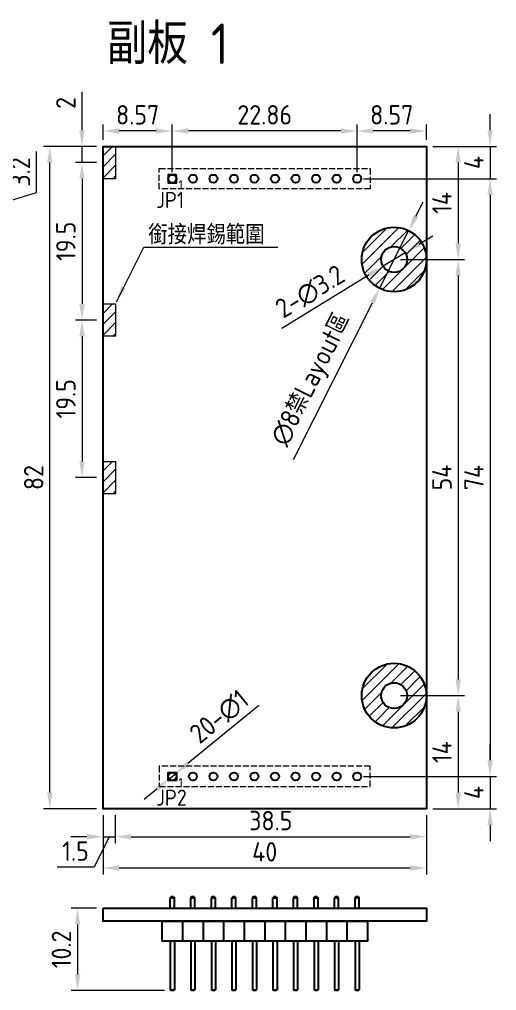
# Model space of a CAD drawing. Header units: millimetres. Extents: x -114 to 49, y -23 to 98.
# Drawn here: x -10.3 to 48.7, y -22.5 to 97.7 of the extents above; entities that cross this region are included whole.
import ezdxf

# ---------------------------------------------------------------- set-up
doc = ezdxf.new("R2010")
doc.units = ezdxf.units.MM
doc.header["$LTSCALE"] = 0.5
doc.header["$PDMODE"] = 3
doc.linetypes.add('C2', pattern=[12, 10, -1, 0, -1])
doc.linetypes.add('H', pattern=[4, 3, -1])
for name, color, linetype, lineweight in [('C2', 5, 'C2', 13), ('D', 4, 'Continuous', 13), ('H', 3, 'H', 15), ('HA', 6, 'Continuous', 13)]:
    doc.layers.add(name, color=color, linetype=linetype, lineweight=lineweight)
doc.styles.get("Standard").update_dxf_attribs({"font": 'isocp.shx', "bigfont": 'chineset.shx'})
doc.dimstyles.new('ISO-25', dxfattribs={"dimscale": 0.8, "dimtxt": 3, "dimasz": 2.5, "dimexe": 1, "dimexo": 1, "dimgap": 1, "dimtad": 1, "dimzin": 9, "dimdsep": 46, "dimtxsty": 'Standard', "dimcen": 0, "dimclrd": 4, "dimclre": 4, "dimclrt": 7, "dimazin": 2, "dimtfac": 1, "dimtmove": 0, "dimatfit": 3, "dimfxl": 0, "dimlwd": -1, "dimlwe": -1, "dimarcsym": 0})

# ---------------------------------------------------------------- blocks, each defined once
blk = doc.blocks.new('*D28')
at = {"layer": 'D', "color": 4, "ltscale": 0.5}
for p, q in [((40.8, 82), (44.72, 82)), ((43.92, 80), (43.92, 70)), ((36.8, 68), (44.72, 68))]:
    blk.add_line(p, q, dxfattribs=at)
for points in [[(43.59, 80), (44.26, 80), (43.92, 82)], [(43.59, 70), (44.26, 70), (43.92, 68)]]:
    blk.add_solid(points, dxfattribs=at)
at = {"layer": 'Defpoints', "color": 0, "ltscale": 0.5}
for p in [(40, 82), (36, 68), (43.92, 68)]:
    blk.add_point(p, dxfattribs=at)
at = {"layer": 'D', "color": 7, "ltscale": 0.5, "insert": (41.92, 75), "char_height": 2.4, "attachment_point": 5, "rotation": 90}
blk.add_mtext('14', dxfattribs=at)
blk = doc.blocks.new('*D29')
at = {"layer": 'D', "color": 4, "ltscale": 0.5}
for p, q in [((36.8, 68), (44.72, 68)), ((43.92, 66), (43.92, 16)), ((36.8, 14), (44.72, 14))]:
    blk.add_line(p, q, dxfattribs=at)
for points in [[(43.59, 66), (44.26, 66), (43.92, 68)], [(43.59, 16), (44.26, 16), (43.92, 14)]]:
    blk.add_solid(points, dxfattribs=at)
at = {"layer": 'Defpoints', "color": 0, "ltscale": 0.5}
for p in [(36, 68), (36, 14), (43.92, 14)]:
    blk.add_point(p, dxfattribs=at)
at = {"layer": 'D', "color": 7, "ltscale": 0.5, "insert": (41.92, 41), "char_height": 2.4, "attachment_point": 5, "rotation": 90}
blk.add_mtext('54', dxfattribs=at)
blk = doc.blocks.new('*D30')
at = {"layer": 'D', "color": 4, "ltscale": 0.5}
for p, q in [((36.8, 14), (44.72, 14)), ((43.92, 12), (43.92, 2)), ((40.8, 0), (44.72, 0))]:
    blk.add_line(p, q, dxfattribs=at)
for points in [[(43.59, 12), (44.26, 12), (43.92, 14)], [(43.59, 2), (44.26, 2), (43.92, 0)]]:
    blk.add_solid(points, dxfattribs=at)
at = {"layer": 'Defpoints', "color": 0, "ltscale": 0.5}
for p in [(36, 14), (40, 0), (43.92, 0)]:
    blk.add_point(p, dxfattribs=at)
at = {"layer": 'D', "color": 7, "ltscale": 0.5, "insert": (41.92, 7), "char_height": 2.4, "attachment_point": 5, "rotation": 90}
blk.add_mtext('14', dxfattribs=at)
blk = doc.blocks.new('*D31')
at = {"layer": 'D', "color": 4, "ltscale": 0.5}
for p, q in [((31.43, 78.8), (31.43, 84.71)), ((40, 82.8), (40, 84.71)), ((38, 83.91), (33.43, 83.91))]:
    blk.add_line(p, q, dxfattribs=at)
for points in [[(33.43, 84.24), (33.43, 83.58), (31.43, 83.91)], [(38, 84.24), (38, 83.58), (40, 83.91)]]:
    blk.add_solid(points, dxfattribs=at)
at = {"layer": 'Defpoints', "color": 0, "ltscale": 0.5}
for p in [(31.43, 83.91), (40, 82), (31.43, 78)]:
    blk.add_point(p, dxfattribs=at)
at = {"layer": 'D', "color": 7, "ltscale": 0.5, "insert": (35.71, 85.91), "char_height": 2.4, "attachment_point": 5}
blk.add_mtext('8.57', dxfattribs=at)
blk = doc.blocks.new('*D32')
at = {"layer": 'D', "color": 4, "ltscale": 0.5}
for p, q in [((8.57, 78.8), (8.57, 84.71)), ((31.43, 78.8), (31.43, 84.71)), ((29.43, 83.91), (10.57, 83.91))]:
    blk.add_line(p, q, dxfattribs=at)
for points in [[(10.57, 84.24), (10.57, 83.58), (8.57, 83.91)], [(29.43, 84.24), (29.43, 83.58), (31.43, 83.91)]]:
    blk.add_solid(points, dxfattribs=at)
at = {"layer": 'Defpoints', "color": 0, "ltscale": 0.5}
for p in [(8.57, 83.91), (8.57, 78), (31.43, 78)]:
    blk.add_point(p, dxfattribs=at)
at = {"layer": 'D', "color": 7, "ltscale": 0.5, "insert": (20, 85.91), "char_height": 2.4, "attachment_point": 5}
blk.add_mtext('22.86', dxfattribs=at)
blk = doc.blocks.new('*D33')
at = {"layer": 'D', "color": 4, "ltscale": 0.5}
for p, q in [((0, 82.8), (0, 84.71)), ((8.57, 78.8), (8.57, 84.71)), ((6.57, 83.91), (2, 83.91))]:
    blk.add_line(p, q, dxfattribs=at)
for points in [[(2, 84.24), (2, 83.58), (0, 83.91)], [(6.57, 84.24), (6.57, 83.58), (8.57, 83.91)]]:
    blk.add_solid(points, dxfattribs=at)
at = {"layer": 'Defpoints', "color": 0, "ltscale": 0.5}
for p in [(0, 83.91), (0, 82), (8.57, 78)]:
    blk.add_point(p, dxfattribs=at)
at = {"layer": 'D', "color": 7, "ltscale": 0.5, "insert": (4.28, 85.91), "char_height": 2.4, "attachment_point": 5}
blk.add_mtext('8.57', dxfattribs=at)
blk = doc.blocks.new('*D34')
at = {"layer": 'D', "color": 4, "ltscale": 0.5}
for p, q in [((47.87, 84), (47.87, 86)), ((40.8, 82), (48.67, 82)), ((47.87, 82), (47.87, 78)), ((32.23, 78), (48.67, 78)), ((47.87, 76), (47.87, 74))]:
    blk.add_line(p, q, dxfattribs=at)
for points in [[(47.54, 84), (48.21, 84), (47.87, 82)], [(47.54, 76), (48.21, 76), (47.87, 78)]]:
    blk.add_solid(points, dxfattribs=at)
at = {"layer": 'Defpoints', "color": 0, "ltscale": 0.5}
for p in [(40, 82), (31.43, 78), (47.87, 78)]:
    blk.add_point(p, dxfattribs=at)
at = {"layer": 'D', "color": 7, "ltscale": 0.5, "insert": (45.87, 80), "char_height": 2.4, "attachment_point": 5, "rotation": 90}
blk.add_mtext('4', dxfattribs=at)
blk = doc.blocks.new('*D35')
at = {"layer": 'D', "color": 4, "ltscale": 0.5}
for p, q in [((32.23, 78), (48.67, 78)), ((47.87, 76), (47.87, 6)), ((32.23, 4), (48.67, 4))]:
    blk.add_line(p, q, dxfattribs=at)
for points in [[(47.54, 76), (48.21, 76), (47.87, 78)], [(47.54, 6), (48.21, 6), (47.87, 4)]]:
    blk.add_solid(points, dxfattribs=at)
at = {"layer": 'Defpoints', "color": 0, "ltscale": 0.5}
for p in [(31.43, 78), (31.43, 4), (47.87, 4)]:
    blk.add_point(p, dxfattribs=at)
at = {"layer": 'D', "color": 7, "ltscale": 0.5, "insert": (45.87, 41), "char_height": 2.4, "attachment_point": 5, "rotation": 90}
blk.add_mtext('74', dxfattribs=at)
blk = doc.blocks.new('*D36')
at = {"layer": 'D', "color": 4, "ltscale": 0.5}
for p, q in [((47.87, 6), (47.87, 8)), ((32.23, 4), (48.67, 4)), ((47.87, 4), (47.87, 0)), ((40.8, 0), (48.67, 0)), ((47.87, -2), (47.87, -4))]:
    blk.add_line(p, q, dxfattribs=at)
for points in [[(47.54, 6), (48.21, 6), (47.87, 4)], [(47.54, -2), (48.21, -2), (47.87, 0)]]:
    blk.add_solid(points, dxfattribs=at)
at = {"layer": 'Defpoints', "color": 0, "ltscale": 0.5}
for p in [(31.43, 4), (40, 0), (47.87, 0)]:
    blk.add_point(p, dxfattribs=at)
at = {"layer": 'D', "color": 7, "ltscale": 0.5, "insert": (45.87, 2), "char_height": 2.4, "attachment_point": 5, "rotation": 90}
blk.add_mtext('4', dxfattribs=at)
blk = doc.blocks.new('*D37')
at = {"layer": 'D', "color": 4, "ltscale": 0.5}
for p, q in [((-0.8, 82), (-7.38, 82)), ((-6.58, 2), (-6.58, 80)), ((-0.8, 0), (-7.38, 0))]:
    blk.add_line(p, q, dxfattribs=at)
for points in [[(-6.92, 80), (-6.25, 80), (-6.58, 82)], [(-6.92, 2), (-6.25, 2), (-6.58, 0)]]:
    blk.add_solid(points, dxfattribs=at)
at = {"layer": 'Defpoints', "color": 0, "ltscale": 0.5}
for p in [(-6.58, 82), (0, 82), (0, 0)]:
    blk.add_point(p, dxfattribs=at)
at = {"layer": 'D', "color": 7, "ltscale": 0.5, "insert": (-8.58, 41), "char_height": 2.4, "attachment_point": 5, "rotation": 90}
blk.add_mtext('82', dxfattribs=at)
blk = doc.blocks.new('*D38')
at = {"layer": 'D', "color": 4, "ltscale": 0.5}
for p, q in [((0, -0.8), (0, -4.27)), ((1.5, -0.8), (1.5, -4.27)), ((-2, -3.47), (-4, -3.47)), ((0.75, -3.47), (-1.11, -7.25)), ((0, -3.47), (1.5, -3.47)), ((0, -3.47), (1.5, -3.47)), ((3.5, -3.47), (5.5, -3.47)), ((-1.11, -7.25), (-5.69, -7.25))]:
    blk.add_line(p, q, dxfattribs=at)
for points in [[(-2, -3.13), (-2, -3.8), (0, -3.47)], [(3.5, -3.13), (3.5, -3.8), (1.5, -3.47)]]:
    blk.add_solid(points, dxfattribs=at)
at = {"layer": 'Defpoints', "color": 0, "ltscale": 0.5}
for p in [(0, 0), (1.5, 0), (1.5, -3.47)]:
    blk.add_point(p, dxfattribs=at)
at = {"layer": 'D', "color": 7, "ltscale": 0.5, "insert": (-3.4, -5.25), "char_height": 2.4, "attachment_point": 5}
blk.add_mtext('1.5', dxfattribs=at)
blk = doc.blocks.new('*D39')
at = {"layer": 'D', "color": 4, "ltscale": 0.5}
for p, q in [((1.5, -0.8), (1.5, -4.27)), ((40, -0.8), (40, -4.27)), ((3.5, -3.47), (38, -3.47))]:
    blk.add_line(p, q, dxfattribs=at)
for points in [[(3.5, -3.13), (3.5, -3.8), (1.5, -3.47)], [(38, -3.13), (38, -3.8), (40, -3.47)]]:
    blk.add_solid(points, dxfattribs=at)
at = {"layer": 'Defpoints', "color": 0, "ltscale": 0.5}
for p in [(1.5, 0), (40, 0), (40, -3.47)]:
    blk.add_point(p, dxfattribs=at)
at = {"layer": 'D', "color": 7, "ltscale": 0.5, "insert": (20.75, -1.47), "char_height": 2.4, "attachment_point": 5}
blk.add_mtext('38.5', dxfattribs=at)
blk = doc.blocks.new('*D40')
at = {"layer": 'D', "color": 4, "ltscale": 0.5}
for p, q in [((0, -0.8), (0, -8.14)), ((40, -0.8), (40, -8.14)), ((2, -7.34), (38, -7.34))]:
    blk.add_line(p, q, dxfattribs=at)
for points in [[(2, -7.01), (2, -7.68), (0, -7.34)], [(38, -7.01), (38, -7.68), (40, -7.34)]]:
    blk.add_solid(points, dxfattribs=at)
at = {"layer": 'Defpoints', "color": 0, "ltscale": 0.5}
for p in [(0, 0), (40, 0), (40, -7.34)]:
    blk.add_point(p, dxfattribs=at)
at = {"layer": 'D', "color": 7, "ltscale": 0.5, "insert": (20, -5.34), "char_height": 2.4, "attachment_point": 5}
blk.add_mtext('40', dxfattribs=at)
blk = doc.blocks.new('*D41')
at = {"layer": 'D', "color": 4, "ltscale": 0.5}
for p, q in [((-0.8, -12.32), (-3.95, -12.32)), ((-3.15, -14.32), (-3.15, -20.52)), ((7.62, -22.52), (-3.95, -22.52))]:
    blk.add_line(p, q, dxfattribs=at)
for points in [[(-3.48, -14.32), (-2.82, -14.32), (-3.15, -12.32)], [(-3.48, -20.52), (-2.82, -20.52), (-3.15, -22.52)]]:
    blk.add_solid(points, dxfattribs=at)
at = {"layer": 'Defpoints', "color": 0, "ltscale": 0.5}
for p in [(0, -12.32), (-3.15, -22.52), (8.42, -22.52)]:
    blk.add_point(p, dxfattribs=at)
at = {"layer": 'D', "color": 7, "ltscale": 0.5, "insert": (-5.15, -17.42), "char_height": 2.4, "attachment_point": 5, "rotation": 90}
blk.add_mtext('10.2', dxfattribs=at)
blk = doc.blocks.new('*D57')
at = {"layer": 'D', "color": 4, "ltscale": 0.5}
for p, q in [((38.69, 73.36), (39.59, 75.15)), ((37.8, 71.57), (34.2, 64.43)), ((23.56, 43.23), (33.31, 62.64))]:
    blk.add_line(p, q, dxfattribs=at)
for points in [[(38.4, 73.51), (38.99, 73.21), (37.8, 71.57)], [(33.01, 62.79), (33.6, 62.49), (34.2, 64.43)]]:
    blk.add_solid(points, dxfattribs=at)
at = {"layer": 'Defpoints', "color": 0, "ltscale": 0.5}
for p in [(37.8, 71.57), (34.2, 64.43)]:
    blk.add_point(p, dxfattribs=at)
at = {"layer": 'D', "color": 7, "ltscale": 0.5, "insert": (25.93, 53.07), "char_height": 2.4, "attachment_point": 5, "rotation": 63.3249}
blk.add_mtext('∅8禁Layout區', dxfattribs=at)
blk = doc.blocks.new('*D58')
at = {"layer": 'D', "color": 4, "ltscale": 0.5}
for p, q in [((39.07, 69.88), (40.78, 70.92)), ((37.36, 68.84), (34.64, 67.16)), ((22.11, 59.5), (32.93, 66.12))]:
    blk.add_line(p, q, dxfattribs=at)
for points in [[(38.9, 70.16), (39.24, 69.6), (37.36, 68.84)], [(32.76, 66.4), (33.1, 65.84), (34.64, 67.16)]]:
    blk.add_solid(points, dxfattribs=at)
at = {"layer": 'Defpoints', "color": 0, "ltscale": 0.5}
for p in [(37.36, 68.84), (34.64, 67.16)]:
    blk.add_point(p, dxfattribs=at)
at = {"layer": 'D', "color": 7, "ltscale": 0.5, "insert": (25.62, 63.99), "char_height": 2.4, "attachment_point": 5, "rotation": 31.4695}
blk.add_mtext('2-∅3.2', dxfattribs=at)
blk = doc.blocks.new('*D59')
at = {"layer": 'D', "color": 4, "ltscale": 0.5}
for p, q in [((19.27, 12.78), (10.5, 5.59)), ((8.18, 3.68), (8.96, 4.32)), ((6.64, 2.41), (5.09, 1.14))]:
    blk.add_line(p, q, dxfattribs=at)
for points in [[(10.29, 5.84), (10.71, 5.33), (8.96, 4.32)], [(6.43, 2.67), (6.85, 2.16), (8.18, 3.68)]]:
    blk.add_solid(points, dxfattribs=at)
at = {"layer": 'Defpoints', "color": 0, "ltscale": 0.5}
for p in [(8.18, 3.68), (8.96, 4.32)]:
    blk.add_point(p, dxfattribs=at)
at = {"layer": 'D', "color": 7, "ltscale": 0.5, "insert": (14.39, 11.37), "char_height": 2.4, "attachment_point": 5, "rotation": 39.3948}
blk.add_mtext('20-∅1', dxfattribs=at)
blk = doc.blocks.new('*D61')
at = {"layer": 'D', "color": 4, "ltscale": 0.5}
for p, q in [((-8.22, 76.28), (-8.22, 81.38)), ((-13.83, 78.2), (-13.83, 80.2)), ((-16.61, 76.2), (-13.03, 76.2)), ((-13.83, 74.6), (-8.22, 76.28)), ((-13.83, 76.2), (-13.83, 73)), ((-13.83, 76.2), (-13.83, 73)), ((-16.61, 73), (-13.03, 73)), ((-13.83, 71), (-13.83, 69))]:
    blk.add_line(p, q, dxfattribs=at)
for points in [[(-14.16, 78.2), (-13.49, 78.2), (-13.83, 76.2)], [(-14.16, 71), (-13.49, 71), (-13.83, 73)]]:
    blk.add_solid(points, dxfattribs=at)
at = {"layer": 'Defpoints', "color": 0, "ltscale": 0.5}
for p in [(-17.41, 76.2), (-17.41, 73), (-13.83, 73)]:
    blk.add_point(p, dxfattribs=at)
at = {"layer": 'D', "color": 7, "ltscale": 0.5, "insert": (-10.22, 78.83), "char_height": 2.4, "attachment_point": 5, "rotation": 90}
blk.add_mtext('3.2', dxfattribs=at)
blk = doc.blocks.new('*D101')
at = {"layer": 'D', "color": 4, "ltscale": 0.5}
for p, q in [((-0.8, 80), (-3.4, 80)), ((-2.6, 78), (-2.6, 62.5)), ((-0.8, 60.5), (-3.4, 60.5))]:
    blk.add_line(p, q, dxfattribs=at)
for points in [[(-2.93, 78), (-2.27, 78), (-2.6, 80)], [(-2.93, 62.5), (-2.27, 62.5), (-2.6, 60.5)]]:
    blk.add_solid(points, dxfattribs=at)
at = {"layer": 'Defpoints', "color": 0, "ltscale": 0.5}
for p in [(0, 80), (-2.6, 60.5), (0, 60.5)]:
    blk.add_point(p, dxfattribs=at)
at = {"layer": 'D', "color": 7, "ltscale": 0.5, "insert": (-4.6, 70.25), "char_height": 2.4, "attachment_point": 5, "rotation": 90}
blk.add_mtext('19.5', dxfattribs=at)
blk = doc.blocks.new('*D102')
at = {"layer": 'D', "color": 4, "ltscale": 0.5}
for p, q in [((-0.8, 60.5), (-3.4, 60.5)), ((-2.6, 58.5), (-2.6, 43)), ((-0.8, 41), (-3.4, 41))]:
    blk.add_line(p, q, dxfattribs=at)
for points in [[(-2.93, 58.5), (-2.27, 58.5), (-2.6, 60.5)], [(-2.93, 43), (-2.27, 43), (-2.6, 41)]]:
    blk.add_solid(points, dxfattribs=at)
at = {"layer": 'Defpoints', "color": 0, "ltscale": 0.5}
for p in [(0, 60.5), (-2.6, 41), (0, 41)]:
    blk.add_point(p, dxfattribs=at)
at = {"layer": 'D', "color": 7, "ltscale": 0.5, "insert": (-4.6, 50.75), "char_height": 2.4, "attachment_point": 5, "rotation": 90}
blk.add_mtext('19.5', dxfattribs=at)
blk = doc.blocks.new('*D103')
at = {"layer": 'D', "color": 4, "ltscale": 0.5}
for p, q in [((-2.6, 84), (-2.6, 88.77)), ((-0.8, 82), (-3.4, 82)), ((-2.6, 80), (-2.6, 82)), ((-0.8, 80), (-3.4, 80)), ((-2.6, 78), (-2.6, 76))]:
    blk.add_line(p, q, dxfattribs=at)
for points in [[(-2.93, 84), (-2.27, 84), (-2.6, 82)], [(-2.93, 78), (-2.27, 78), (-2.6, 80)]]:
    blk.add_solid(points, dxfattribs=at)
at = {"layer": 'Defpoints', "color": 0, "ltscale": 0.5}
for p in [(0, 82), (-2.6, 80), (0, 80)]:
    blk.add_point(p, dxfattribs=at)
at = {"layer": 'D', "color": 7, "ltscale": 0.5, "insert": (-4.6, 87.38), "char_height": 2.4, "attachment_point": 5, "rotation": 90}
blk.add_mtext('2', dxfattribs=at)

msp = doc.modelspace()

# ---------------------------------------------------------------- hatches: boundary and pattern name
at = {"layer": 'C2'}
h = msp.add_hatch(dxfattribs=at)
h.set_pattern_fill('ANSI31', color=256, scale=0.3, style=0)
h.paths.add_polyline_path([(0, 82), (1.6, 82), (1.6, 78), (0, 78)])
h = msp.add_hatch(dxfattribs=at)
h.set_pattern_fill('ANSI31', color=256, scale=0.3, style=0)
h.set_pattern_definition([(45, (0, -19.5), (-0.673519, 0.673519), [])])
h.paths.add_polyline_path([(0, 62.5), (1.6, 62.5), (1.6, 58.5), (0, 58.5)])
h = msp.add_hatch(dxfattribs=at)
h.set_pattern_fill('ANSI31', color=256, scale=0.3, style=0)
h.set_pattern_definition([(45, (0, -39), (-0.673519, 0.673519), [])])
h.paths.add_polyline_path([(0, 43), (1.6, 43), (1.6, 39), (0, 39)])
at = {"layer": 'HA', "ltscale": 0.5}
h = msp.add_hatch(dxfattribs=at)
h.set_pattern_fill('_USER', color=256, angle=45, style=0, pattern_type=0)
h.set_pattern_definition([(45, (0, 0), (-0.707107, 0.707107), [])])
h.paths.add_polyline_path([(32, 68, 1), (40, 68, 1)])
h.paths.add_polyline_path([(37.6, 68, -1), (34.4, 68, -1)], flags=16)
h = msp.add_hatch(dxfattribs=at)
h.set_pattern_fill('_USER', color=256, angle=45, style=0, pattern_type=0)
h.set_pattern_definition([(45, (0, -54), (-0.707107, 0.707107), [])])
h.paths.add_polyline_path([(32, 14, 1), (40, 14, 1)])
h.paths.add_polyline_path([(37.6, 14, -1), (34.4, 14, -1)], flags=16)

# ---------------------------------------------------------------- linework, layer by layer
for p, q in [((8.42, -10.917), (8.32, -11.017)), ((8.32, -12.317), (8.32, -11.017)), ((8.32, -11.017), (8.82, -11.017)), ((8.72, -10.917), (8.42, -10.917)), ((8.72, -10.917), (8.82, -11.017)), ((8.82, -12.317), (8.82, -11.017)), ((10.96, -10.917), (10.86, -11.017)), ((10.86, -12.317), (10.86, -11.017)), ((10.86, -11.017), (11.36, -11.017)), ((11.26, -10.917), (10.96, -10.917)), ((11.26, -10.917), (11.36, -11.017)), ((11.36, -12.317), (11.36, -11.017)), ((13.5, -10.917), (13.4, -11.017)), ((13.4, -12.317), (13.4, -11.017)), ((13.4, -11.017), (13.9, -11.017)), ((13.8, -10.917), (13.5, -10.917)), ((13.8, -10.917), (13.9, -11.017)), ((13.9, -12.317), (13.9, -11.017)), ((16.04, -10.917), (15.94, -11.017)), ((15.94, -12.317), (15.94, -11.017)), ((15.94, -11.017), (16.44, -11.017)), ((16.34, -10.917), (16.04, -10.917)), ((16.34, -10.917), (16.44, -11.017)), ((16.44, -12.317), (16.44, -11.017)), ((18.58, -10.917), (18.48, -11.017)), ((18.48, -12.317), (18.48, -11.017)), ((18.48, -11.017), (18.98, -11.017)), ((18.88, -10.917), (18.58, -10.917)), ((18.88, -10.917), (18.98, -11.017)), ((18.98, -12.317), (18.98, -11.017)), ((21.12, -10.917), (21.02, -11.017)), ((21.02, -12.317), (21.02, -11.017)), ((21.02, -11.017), (21.52, -11.017)), ((21.42, -10.917), (21.12, -10.917)), ((21.42, -10.917), (21.52, -11.017)), ((21.52, -12.317), (21.52, -11.017)), ((23.66, -10.917), (23.56, -11.017)), ((23.56, -12.317), (23.56, -11.017)), ((23.56, -11.017), (24.06, -11.017)), ((23.96, -10.917), (23.66, -10.917)), ((23.96, -10.917), (24.06, -11.017)), ((24.06, -12.317), (24.06, -11.017)), ((26.2, -10.917), (26.1, -11.017)), ((26.1, -12.317), (26.1, -11.017)), ((26.1, -11.017), (26.6, -11.017)), ((26.5, -10.917), (26.2, -10.917)), ((26.5, -10.917), (26.6, -11.017)), ((26.6, -12.317), (26.6, -11.017)), ((28.74, -10.917), (28.64, -11.017)), ((28.64, -12.317), (28.64, -11.017)), ((28.64, -11.017), (29.14, -11.017)), ((29.04, -10.917), (28.74, -10.917)), ((29.04, -10.917), (29.14, -11.017)), ((29.14, -12.317), (29.14, -11.017)), ((31.28, -10.917), (31.18, -11.017)), ((31.18, -12.317), (31.18, -11.017)), ((31.18, -11.017), (31.68, -11.017)), ((31.58, -10.917), (31.28, -10.917)), ((31.58, -10.917), (31.68, -11.017)), ((31.68, -12.317), (31.68, -11.017)), ((8.32, -16.417), (8.32, -22.417)), ((8.82, -16.417), (8.82, -22.417)), ((10.86, -16.417), (10.86, -22.417)), ((11.36, -16.417), (11.36, -22.417)), ((13.4, -16.417), (13.4, -22.417)), ((13.9, -16.417), (13.9, -22.417)), ((15.94, -16.417), (15.94, -22.417)), ((16.44, -16.417), (16.44, -22.417)), ((18.48, -16.417), (18.48, -22.417)), ((18.98, -16.417), (18.98, -22.417)), ((21.02, -16.417), (21.02, -22.417)), ((21.52, -16.417), (21.52, -22.417)), ((23.56, -16.417), (23.56, -22.417)), ((24.06, -16.417), (24.06, -22.417)), ((26.1, -16.417), (26.1, -22.417)), ((26.6, -16.417), (26.6, -22.417)), ((28.64, -16.417), (28.64, -22.417)), ((29.14, -16.417), (29.14, -22.417)), ((31.18, -16.417), (31.18, -22.417)), ((31.68, -16.417), (31.68, -22.417)), ((8.42, -22.517), (8.32, -22.417)), ((8.32, -22.417), (8.82, -22.417)), ((8.72, -22.517), (8.42, -22.517)), ((8.72, -22.517), (8.82, -22.417)), ((10.96, -22.517), (10.86, -22.417)), ((10.86, -22.417), (11.36, -22.417)), ((11.26, -22.517), (10.96, -22.517)), ((11.26, -22.517), (11.36, -22.417)), ((13.5, -22.517), (13.4, -22.417)), ((13.4, -22.417), (13.9, -22.417)), ((13.8, -22.517), (13.5, -22.517)), ((13.8, -22.517), (13.9, -22.417)), ((16.04, -22.517), (15.94, -22.417)), ((15.94, -22.417), (16.44, -22.417)), ((16.34, -22.517), (16.04, -22.517)), ((16.34, -22.517), (16.44, -22.417)), ((18.58, -22.517), (18.48, -22.417)), ((18.48, -22.417), (18.98, -22.417)), ((18.88, -22.517), (18.58, -22.517)), ((18.88, -22.517), (18.98, -22.417)), ((21.12, -22.517), (21.02, -22.417)), ((21.02, -22.417), (21.52, -22.417)), ((21.42, -22.517), (21.12, -22.517)), ((21.42, -22.517), (21.52, -22.417)), ((23.66, -22.517), (23.56, -22.417)), ((23.56, -22.417), (24.06, -22.417)), ((23.96, -22.517), (23.66, -22.517)), ((23.96, -22.517), (24.06, -22.417)), ((26.2, -22.517), (26.1, -22.417)), ((26.1, -22.417), (26.6, -22.417)), ((26.5, -22.517), (26.2, -22.517)), ((26.5, -22.517), (26.6, -22.417)), ((28.74, -22.517), (28.64, -22.417)), ((28.64, -22.417), (29.14, -22.417)), ((29.04, -22.517), (28.74, -22.517)), ((29.04, -22.517), (29.14, -22.417)), ((31.28, -22.517), (31.18, -22.417)), ((31.18, -22.417), (31.68, -22.417)), ((31.58, -22.517), (31.28, -22.517)), ((31.58, -22.517), (31.68, -22.417))]:
    msp.add_line(p, q)
at = {"ltscale": 0.5}
for p, q in [((9.84, -13.917), (9.84, -16.417)), ((12.38, -13.917), (12.38, -16.417)), ((14.92, -13.917), (14.92, -16.417)), ((17.46, -13.917), (17.46, -16.417)), ((20, -13.917), (20, -16.417)), ((22.54, -13.917), (22.54, -16.417)), ((25.08, -13.917), (25.08, -16.417)), ((27.62, -13.917), (27.62, -16.417)), ((30.16, -13.917), (30.16, -16.417))]:
    msp.add_line(p, q, dxfattribs=at)
at = {"linetype": 'Continuous', "ltscale": 2}
msp.add_lwpolyline([(40, 0), (0, 0), (0, 82), (40, 82)], close=True, dxfattribs=at)
at = {"ltscale": 0.5}
for points in [[(9.07, 78.5), (8.07, 78.5), (8.07, 77.5), (9.07, 77.5)], [(9.07, 3.5), (8.07, 3.5), (8.07, 4.5), (9.07, 4.5)], [(0, -12.317), (40, -12.317), (40, -13.917), (0, -13.917)], [(7.3, -13.917), (32.7, -13.917), (32.7, -16.417), (7.3, -16.417)]]:
    msp.add_lwpolyline(points, close=True, dxfattribs=at)
for centre in [(8.57, 78), (11.11, 78), (13.65, 78), (16.19, 78), (18.73, 78), (21.27, 78), (23.81, 78), (26.35, 78), (28.89, 78), (31.43, 78), (8.57, 4), (11.11, 4), (13.65, 4), (16.19, 4), (18.73, 4), (21.27, 4), (23.81, 4), (26.35, 4), (28.89, 4), (31.43, 4)]:
    msp.add_circle(centre, 0.5, dxfattribs=at)
at = {"ltscale": 0.8}
for centre in [(36, 68), (36, 14)]:
    msp.add_circle(centre, 4, dxfattribs=at)
for centre in [(36, 68), (36, 14)]:
    msp.add_circle(centre, 1.6)
at = {"layer": 'C2'}
for p, q in [((0, 78), (0, 82)), ((0, 82), (1.6, 82)), ((1.6, 78), (1.6, 82)), ((1.6, 78), (0, 78)), ((0, 58.5), (0, 62.5)), ((0, 62.5), (1.6, 62.5)), ((1.6, 58.5), (1.6, 62.5)), ((1.6, 58.5), (0, 58.5)), ((0, 39), (0, 43)), ((0, 43), (1.6, 43)), ((1.6, 39), (1.6, 43)), ((1.6, 39), (0, 39))]:
    msp.add_line(p, q, dxfattribs=at)
at = {"layer": 'H', "ltscale": 0.5}
for points in [[(6.96, 79.25), (33.04, 79.25), (33.04, 76.75), (6.96, 76.75)], [(6.96, 2.75), (33.04, 2.75), (33.04, 5.25), (6.96, 5.25)]]:
    msp.add_lwpolyline(points, close=True, dxfattribs=at)

# ---------------------------------------------------------------- texts
at = {"layer": 'D', "ltscale": 0.5}
for s, height, p in [('副板 1', 5, (0.476, 92.201)), ('JP1', 2, (6.565, 74.37)), ('JP2', 2, (6.565, 0.37))]:
    msp.add_text(s, height=height, dxfattribs=at).set_placement(p)
at = {"layer": 'D', "ltscale": 0.8, "char_height": 1.126, "attachment_point": 5}
for insert in [(9.597, 77.247), (9.597, 3.247)]:
    msp.add_mtext('1', dxfattribs=dict(at, insert=insert))
at = {"layer": 'D', "color": 7, "ltscale": 0.5, "insert": (5.584, 69.879), "char_height": 2.4, "attachment_point": 7}
msp.add_mtext('銜接焊錫範圍', dxfattribs=at)

# ---------------------------------------------------------------- dimensions: what is measured, and where the dimension line sits
at = {"layer": 'D', "ltscale": 0.5}
dim = msp.add_linear_dim(base=(-2.601, 80), p1=(0, 82), p2=(0, 80), angle=90, dimstyle='ISO-25', dxfattribs=at)
dim.commit()
dim.dimension.update_dxf_attribs({"geometry": '*D103', "text_midpoint": (-2.601, 87.383), "dimtype": 160})
for base, p1, p2, picture, middle in [((0, 83.911), (8.57, 78), (0, 82), '*D33', (4.285, 85.911)), ((8.57, 83.911), (31.43, 78), (8.57, 78), '*D32', (20, 85.911))]:
    dim = msp.add_linear_dim(base=base, p1=p1, p2=p2, dimstyle='ISO-25', override={"dimtmove": 1}, dxfattribs=at)
    dim.commit()
    dim.dimension.update_dxf_attribs({"geometry": picture, "text_midpoint": middle})
for base, p1, p2, picture, middle in [((31.43, 83.911), (40, 82), (31.43, 78), '*D31', (35.715, 85.911)), ((40, -7.345), (0, 0), (40, 0), '*D40', (20, -5.345)), ((40, -3.466), (1.5, 0), (40, 0), '*D39', (20.75, -1.466))]:
    dim = msp.add_linear_dim(base=base, p1=p1, p2=p2, dimstyle='ISO-25', dxfattribs=at)
    dim.commit()
    dim.dimension.update_dxf_attribs({"geometry": picture, "text_midpoint": middle})
for base, p1, p2, picture, middle in [((47.872, 78), (40, 82), (31.43, 78), '*D34', (45.872, 80)), ((-6.583, 82), (0, 0), (0, 82), '*D37', (-8.583, 41)), ((43.924, 68), (40, 82), (36, 68), '*D28', (41.924, 75)), ((-2.601, 60.5), (0, 80), (0, 60.5), '*D101', (-4.601, 70.25)), ((47.872, 4), (31.43, 78), (31.43, 4), '*D35', (45.872, 41)), ((-2.601, 41), (0, 60.5), (0, 41), '*D102', (-4.601, 50.75)), ((47.872, 0), (31.43, 4), (40, 0), '*D36', (45.872, 2)), ((-3.151, -22.517), (0, -12.317), (8.42, -22.517), '*D41', (-5.151, -17.417))]:
    dim = msp.add_linear_dim(base=base, p1=p1, p2=p2, angle=90, dimstyle='ISO-25', dxfattribs=at)
    dim.commit()
    dim.dimension.update_dxf_attribs({"geometry": picture, "text_midpoint": middle})
for base, p1, p2, picture, middle in [((-13.825, 73), (-17.415, 76.2), (-17.415, 73), '*D61', (-10.225, 77.08)), ((43.924, 14), (36, 68), (36, 14), '*D29', (41.924, 41)), ((43.924, 0), (36, 14), (40, 0), '*D30', (41.924, 7))]:
    dim = msp.add_linear_dim(base=base, p1=p1, p2=p2, angle=90, dimstyle='ISO-25', override={"dimtmove": 1}, dxfattribs=at)
    dim.commit()
    dim.dimension.update_dxf_attribs({"geometry": picture, "text_midpoint": middle})
for p1, p2, text, picture, middle in [((37.796, 71.574), (34.204, 64.426), '<>禁Layout區', '*D57', (25.927, 53.073)), ((37.365, 68.835), (34.635, 67.165), '2-<>', '*D58', (25.623, 63.994)), ((8.184, 3.683), (8.956, 4.317), '20-<>', '*D59', (14.387, 11.366))]:
    dim = msp.add_diameter_dim_2p(p1=p1, p2=p2, text=text, dimstyle='ISO-25', dxfattribs=at)
    dim.commit()
    dim.dimension.update_dxf_attribs({"geometry": picture, "text_midpoint": middle})
dim = msp.add_linear_dim(base=(1.5, -3.466), p1=(0, 0), p2=(1.5, 0), dimstyle='ISO-25', override={"dimtmove": 1}, dxfattribs=at)
dim.commit()
dim.dimension.update_dxf_attribs({"geometry": '*D38', "text_midpoint": (-1.914, -7.249), "dimtype": 160})

# ---------------------------------------------------------------- leaders
at = {"layer": 'D', "ltscale": 0.5, "annotation_type": 0, "has_hookline": 1, "hookline_direction": 0, "text_width": 14.35}
msp.add_leader([(1.65, 62.755), (5.047, 69.519), (6.487, 69.513)], dimstyle='ISO-25', override={"dimgap": 1, "dimtad": 1}, dxfattribs=at)

doc.saveas('drawing.dxf')
